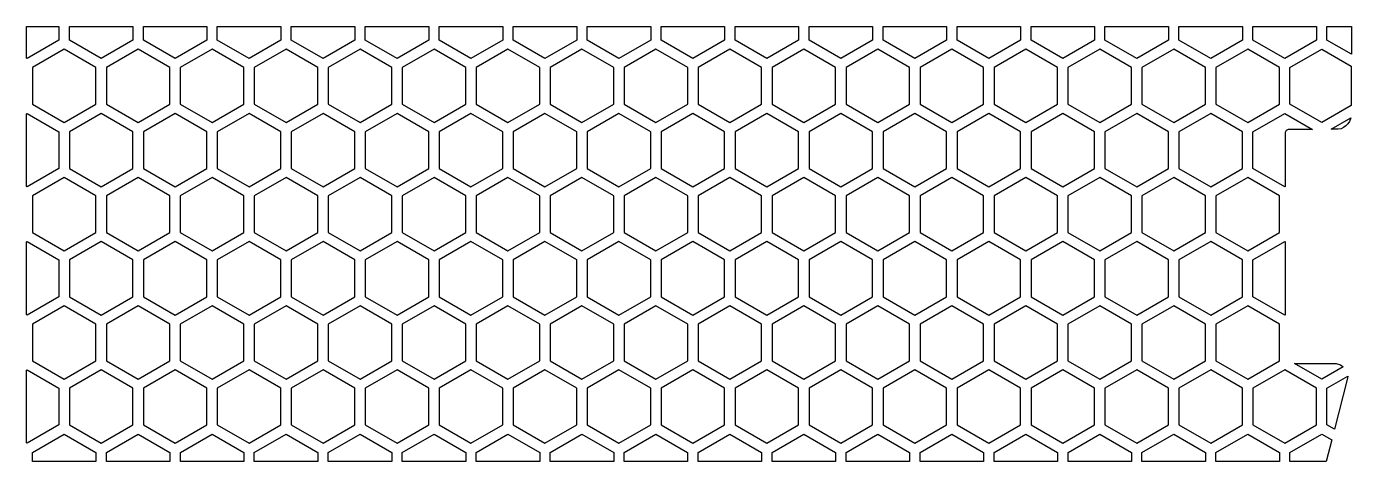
# Model space of a CAD drawing. Header units: millimetres. Extents: x 26.4 to 89.6, y -31.5 to -10.8.
import ezdxf

# ---------------------------------------------------------------- set-up
doc = ezdxf.new("R2010")
doc.units = ezdxf.units.MM

# ---------------------------------------------------------------- blocks, each defined once
blk = doc.blocks.new('HEX')
blk.add_lwpolyline([(1.516, 0.875), (0, 1.75), (-1.516, 0.875), (-1.516, -0.875), (0, -1.75), (1.516, -0.875)], close=True)

msp = doc.modelspace()

# ---------------------------------------------------------------- linework, layer by layer
for points in [[(26.365, -10.781), (27.912, -10.781), (27.912, -11.429), (26.397, -12.304), (26.365, -12.286), (26.365, -10.781)], [(31.443, -10.781), (31.443, -11.429), (29.928, -12.304), (28.412, -11.429), (28.412, -10.781), (31.443, -10.781)], [(34.974, -10.781), (34.974, -11.429), (33.459, -12.304), (31.943, -11.429), (31.943, -10.781), (34.974, -10.781)], [(38.505, -10.781), (38.505, -11.429), (36.99, -12.304), (35.474, -11.429), (35.474, -10.781), (38.505, -10.781)], [(42.036, -10.781), (42.036, -11.429), (40.521, -12.304), (39.005, -11.429), (39.005, -10.781), (42.036, -10.781)], [(45.568, -10.781), (45.568, -11.429), (44.052, -12.304), (42.536, -11.429), (42.536, -10.781), (45.568, -10.781)], [(49.099, -10.781), (49.099, -11.429), (47.583, -12.304), (46.068, -11.429), (46.068, -10.781), (49.099, -10.781)], [(52.63, -10.781), (52.63, -11.429), (51.114, -12.304), (49.599, -11.429), (49.599, -10.781), (52.63, -10.781)], [(56.161, -10.781), (56.161, -11.429), (54.645, -12.304), (53.13, -11.429), (53.13, -10.781), (56.161, -10.781)], [(59.692, -10.781), (59.692, -11.429), (58.176, -12.304), (56.661, -11.429), (56.661, -10.781), (59.692, -10.781)], [(63.223, -10.781), (63.223, -11.429), (61.707, -12.304), (60.192, -11.429), (60.192, -10.781), (63.223, -10.781)], [(66.754, -10.781), (66.754, -11.429), (65.239, -12.304), (63.723, -11.429), (63.723, -10.781), (66.754, -10.781)], [(70.285, -10.781), (70.285, -11.429), (68.77, -12.304), (67.254, -11.429), (67.254, -10.781), (70.285, -10.781)], [(73.816, -10.781), (73.816, -11.429), (72.301, -12.304), (70.785, -11.429), (70.785, -10.781), (73.816, -10.781)], [(77.347, -10.781), (77.347, -11.429), (75.832, -12.304), (74.316, -11.429), (74.316, -10.781), (77.347, -10.781)], [(80.878, -10.781), (80.878, -11.429), (79.363, -12.304), (77.847, -11.429), (77.847, -10.781), (80.878, -10.781)], [(84.41, -10.781), (84.41, -11.429), (82.894, -12.304), (81.378, -11.429), (81.378, -10.781), (84.41, -10.781)], [(87.941, -10.781), (87.941, -11.429), (86.425, -12.304), (84.91, -11.429), (84.91, -10.781), (87.941, -10.781)], [(89.615, -10.781), (89.608, -12.103), (88.441, -11.429), (88.441, -10.781), (89.615, -10.781)], [(89.594, -14.552), (88.191, -15.362), (86.675, -14.487), (86.675, -12.737), (88.191, -11.862), (89.604, -12.678), (89.594, -14.552)], [(26.365, -14.938), (26.397, -14.92), (27.912, -15.795), (27.912, -17.545), (26.397, -18.42), (26.365, -18.402), (26.365, -14.938)], [(86.598, -15.685), (86.5, -15.732), (86.453, -15.83), (86.453, -18.404), (86.425, -18.42), (84.91, -17.545), (84.91, -15.795), (86.425, -14.92), (87.746, -15.683), (86.598, -15.685)], [(89.577, -15.139), (89.516, -15.311), (89.443, -15.424), (89.35, -15.521), (89.239, -15.598), (89.114, -15.652), (88.977, -15.681), (88.638, -15.681), (89.577, -15.139)], [(26.365, -21.054), (26.397, -21.036), (27.912, -21.911), (27.912, -23.661), (26.397, -24.536), (26.365, -24.518), (26.365, -21.054)], [(86.453, -24.52), (86.425, -24.536), (84.91, -23.661), (84.91, -21.911), (86.425, -21.036), (86.453, -21.053), (86.453, -24.52)], [(26.365, -27.17), (26.397, -27.152), (27.912, -28.027), (27.912, -29.777), (26.397, -30.652), (26.365, -30.634), (26.365, -27.17)], [(88.89, -26.855), (89.094, -26.916), (89.219, -27.001), (88.191, -27.594), (86.901, -26.85), (88.89, -26.855)], [(89.433, -27.454), (89.429, -27.551), (88.8, -29.985), (88.441, -29.777), (88.441, -28.027), (89.433, -27.454)], [(26.647, -31.518), (26.647, -31.085), (28.162, -30.21), (29.678, -31.085), (29.678, -31.518), (26.647, -31.518)], [(30.178, -31.518), (30.178, -31.085), (31.693, -30.21), (33.209, -31.085), (33.209, -31.518), (30.178, -31.518)], [(33.709, -31.518), (33.709, -31.085), (35.224, -30.21), (36.74, -31.085), (36.74, -31.518), (33.709, -31.518)], [(37.24, -31.518), (37.24, -31.085), (38.755, -30.21), (40.271, -31.085), (40.271, -31.518), (37.24, -31.518)], [(40.771, -31.518), (40.771, -31.085), (42.286, -30.21), (43.802, -31.085), (43.802, -31.518), (40.771, -31.518)], [(44.302, -31.518), (44.302, -31.085), (45.818, -30.21), (47.333, -31.085), (47.333, -31.518), (44.302, -31.518)], [(47.833, -31.518), (47.833, -31.085), (49.349, -30.21), (50.864, -31.085), (50.864, -31.518), (47.833, -31.518)], [(51.364, -31.518), (51.364, -31.085), (52.88, -30.21), (54.395, -31.085), (54.395, -31.518), (51.364, -31.518)], [(54.895, -31.518), (54.895, -31.085), (56.411, -30.21), (57.926, -31.085), (57.926, -31.518), (54.895, -31.518)], [(58.426, -31.518), (58.426, -31.085), (59.942, -30.21), (61.457, -31.085), (61.457, -31.518), (58.426, -31.518)], [(61.957, -31.518), (61.957, -31.085), (63.473, -30.21), (64.989, -31.085), (64.989, -31.518), (61.957, -31.518)], [(65.489, -31.518), (65.489, -31.085), (67.004, -30.21), (68.52, -31.085), (68.52, -31.518), (65.489, -31.518)], [(69.02, -31.518), (69.02, -31.085), (70.535, -30.21), (72.051, -31.085), (72.051, -31.518), (69.02, -31.518)], [(72.551, -31.518), (72.551, -31.085), (74.066, -30.21), (75.582, -31.085), (75.582, -31.518), (72.551, -31.518)], [(76.082, -31.518), (76.082, -31.085), (77.597, -30.21), (79.113, -31.085), (79.113, -31.518), (76.082, -31.518)], [(79.613, -31.518), (79.613, -31.085), (81.128, -30.21), (82.644, -31.085), (82.644, -31.518), (79.613, -31.518)], [(83.144, -31.518), (83.144, -31.085), (84.66, -30.21), (86.175, -31.085), (86.175, -31.518), (83.144, -31.518)], [(88.404, -31.518), (86.675, -31.518), (86.675, -31.085), (88.191, -30.21), (88.671, -30.487), (88.404, -31.518)]]:
    msp.add_lwpolyline(points, close=True)

# ---------------------------------------------------------------- block references
for p in [(28.162, -13.612), (31.693, -13.612), (35.224, -13.612), (38.755, -13.612), (42.286, -13.612), (45.818, -13.612), (49.349, -13.612), (52.88, -13.612), (56.411, -13.612), (59.942, -13.612), (63.473, -13.612), (67.004, -13.612), (70.535, -13.612), (74.066, -13.612), (77.597, -13.612), (81.128, -13.612), (84.66, -13.612), (29.928, -16.67), (33.459, -16.67), (36.99, -16.67), (40.521, -16.67), (44.052, -16.67), (47.583, -16.67), (51.114, -16.67), (54.645, -16.67), (58.176, -16.67), (61.707, -16.67), (65.239, -16.67), (68.77, -16.67), (72.301, -16.67), (75.832, -16.67), (79.363, -16.67), (82.894, -16.67), (28.162, -19.728), (31.693, -19.728), (35.224, -19.728), (38.755, -19.728), (42.286, -19.728), (45.818, -19.728), (49.349, -19.728), (52.88, -19.728), (56.411, -19.728), (59.942, -19.728), (63.473, -19.728), (67.004, -19.728), (70.535, -19.728), (74.066, -19.728), (77.597, -19.728), (81.128, -19.728), (84.66, -19.728), (29.928, -22.786), (33.459, -22.786), (36.99, -22.786), (40.521, -22.786), (44.052, -22.786), (47.583, -22.786), (51.114, -22.786), (54.645, -22.786), (58.176, -22.786), (61.707, -22.786), (65.239, -22.786), (68.77, -22.786), (72.301, -22.786), (75.832, -22.786), (79.363, -22.786), (82.894, -22.786), (28.162, -25.844), (31.693, -25.844), (35.224, -25.844), (38.755, -25.844), (42.286, -25.844), (45.818, -25.844), (49.349, -25.844), (52.88, -25.844), (56.411, -25.844), (59.942, -25.844), (63.473, -25.844), (67.004, -25.844), (70.535, -25.844), (74.066, -25.844), (77.597, -25.844), (81.128, -25.844), (84.66, -25.844), (29.928, -28.902), (33.459, -28.902), (36.99, -28.902), (40.521, -28.902), (44.052, -28.902), (47.583, -28.902), (51.114, -28.902), (54.645, -28.902), (58.176, -28.902), (61.707, -28.902), (65.239, -28.902), (68.77, -28.902), (72.301, -28.902), (75.832, -28.902), (79.363, -28.902), (82.894, -28.902), (86.425, -28.902)]:
    msp.add_blockref('HEX', p)

doc.saveas('drawing.dxf')
